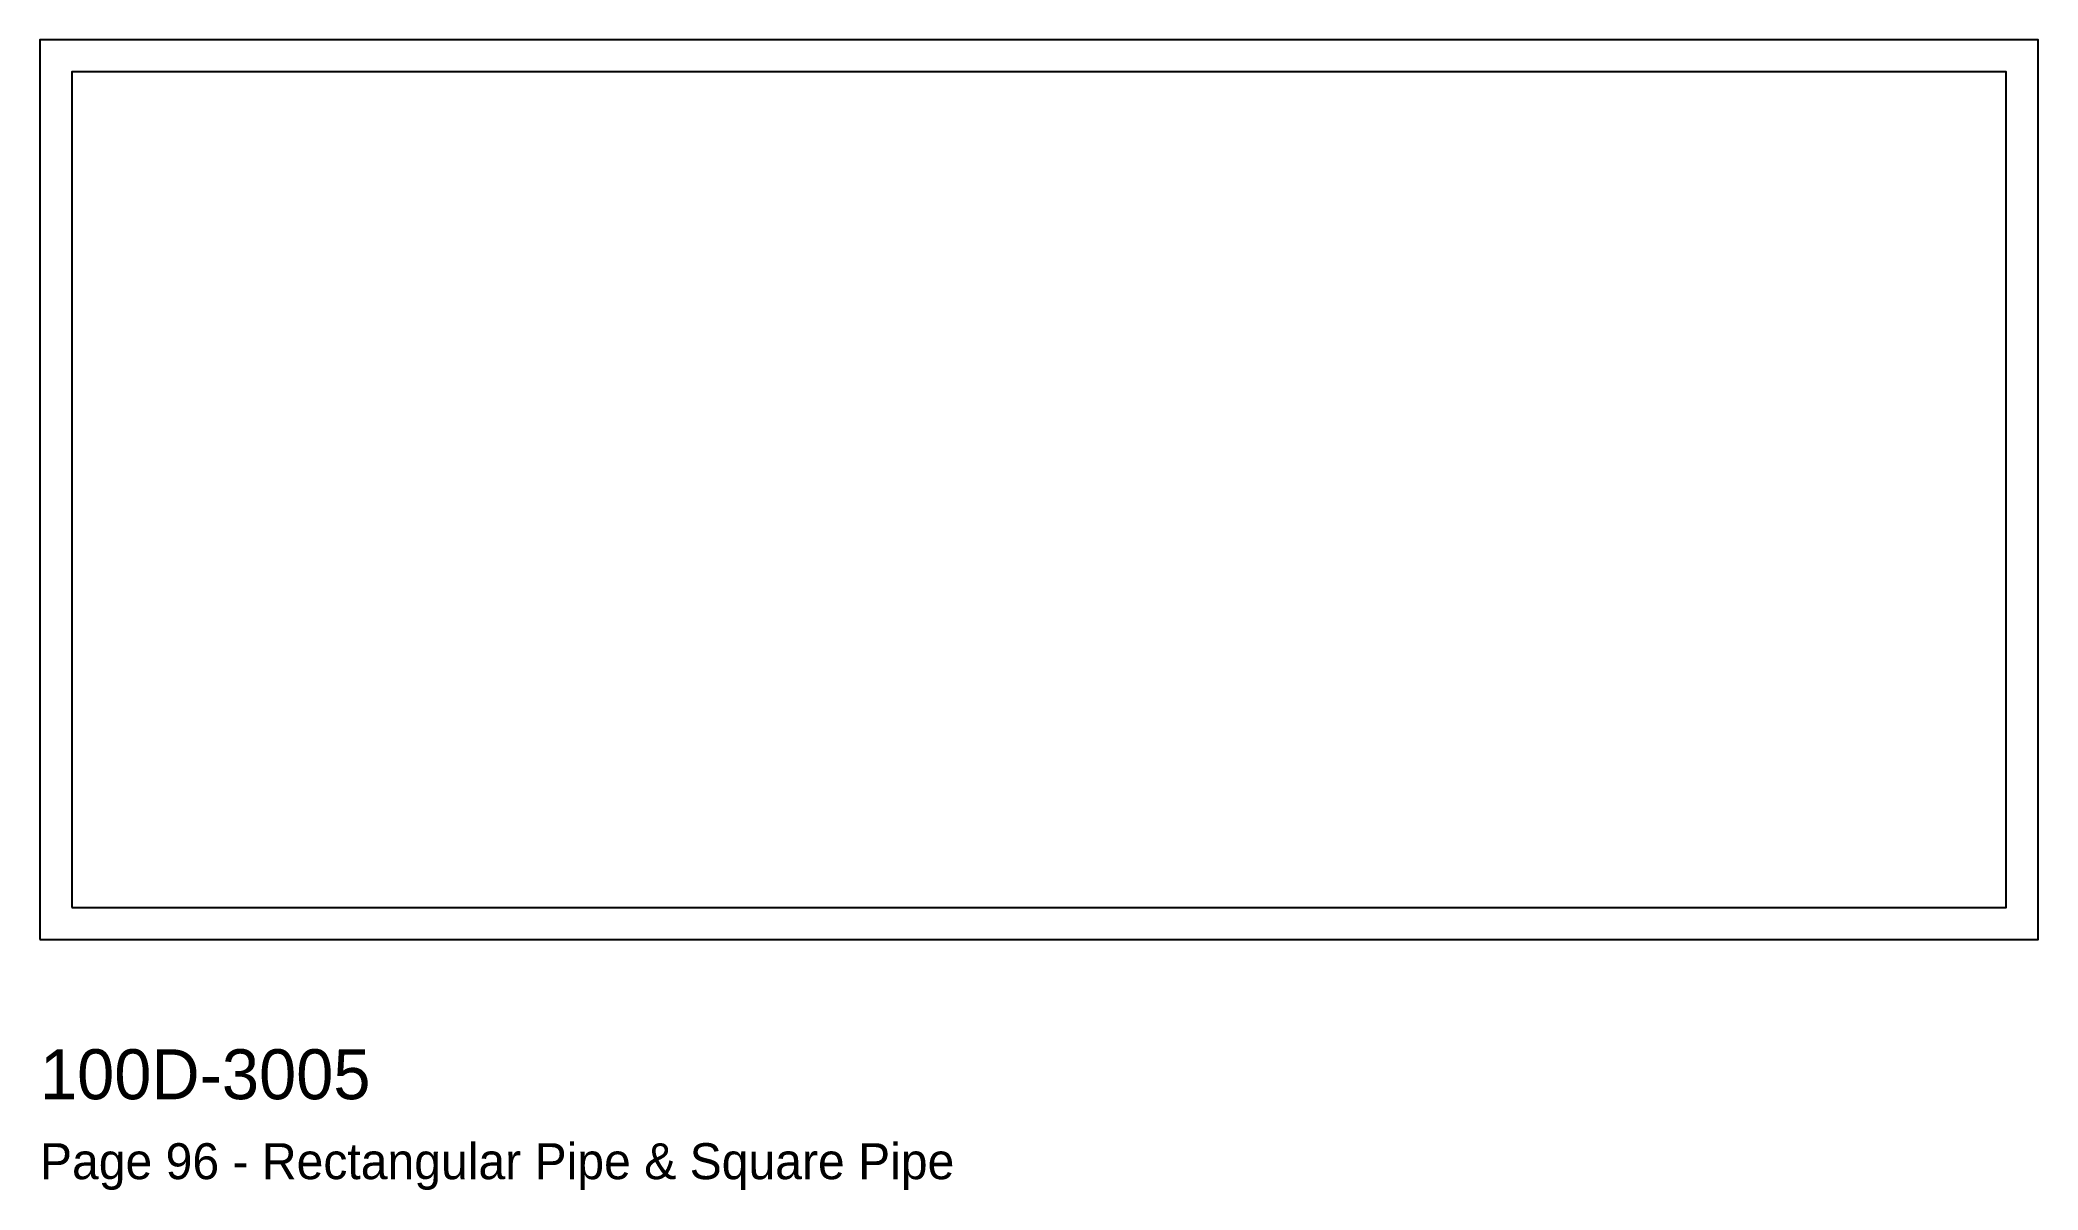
# Model space of a CAD drawing. Header units: millimetres. Extents: x 0 to 100, y -13 to 45.
import ezdxf

# ---------------------------------------------------------------- set-up
doc = ezdxf.new("R2010")
doc.units = ezdxf.units.MM
doc.layers.add('INFO', color=7, linetype='Continuous')
doc.layers.add('PROFILE', color=7, linetype='Continuous')

msp = doc.modelspace()

# ---------------------------------------------------------------- linework, layer by layer
at = {"layer": 'PROFILE'}
for points in [[(0, 0), (100, 0), (100, 45), (0, 45)], [(1.6, 1.6), (98.4, 1.6), (98.4, 43.4), (1.6, 43.4)]]:
    msp.add_lwpolyline(points, close=True, dxfattribs=at)

# ---------------------------------------------------------------- texts
at = {"layer": 'INFO'}
for s, height, p in [('100D-3005', 2.5, (0, -8)), ('Page 96 - Rectangular Pipe & Square Pipe', 1.8, (0, -12))]:
    msp.add_text(s, height=height, dxfattribs=at).set_placement(p)

doc.saveas('drawing.dxf')
